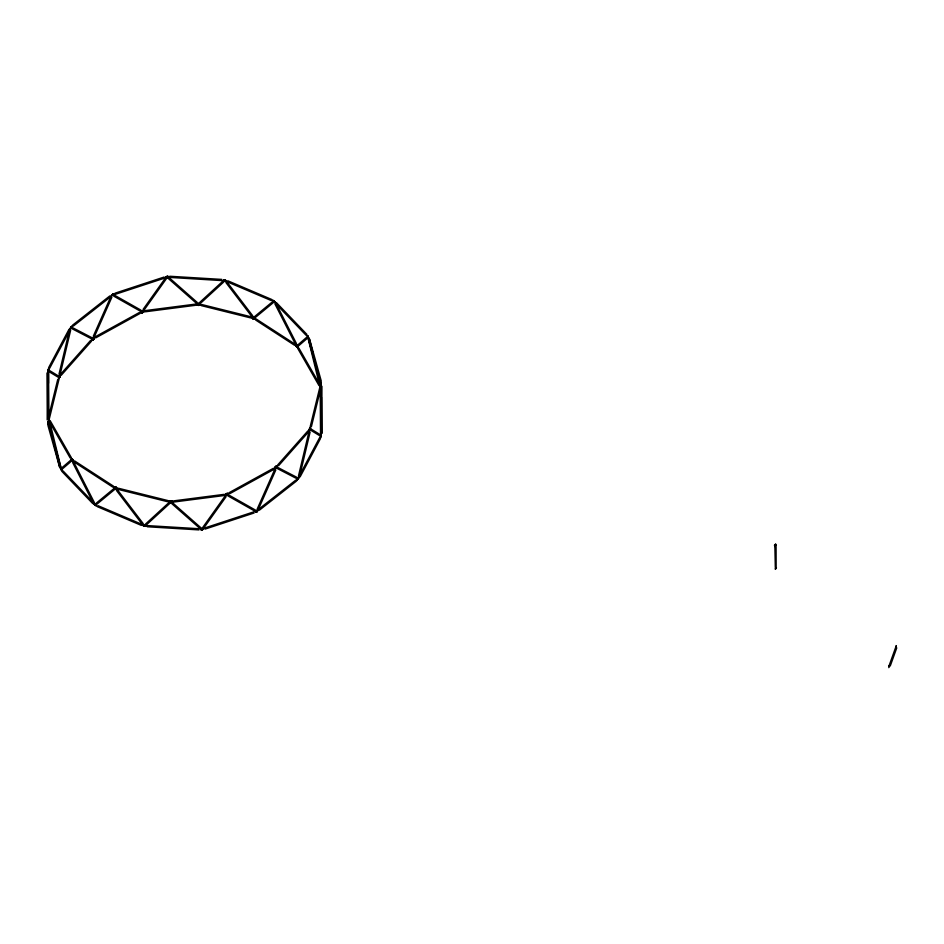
<?xml version="1.0" encoding="UTF-8"?>
<svg xmlns="http://www.w3.org/2000/svg" width="944" height="944" viewBox="0 0 944 944"><rect width="100%" height="100%" fill="white"/><g stroke="black" fill="none" stroke-linecap="round" stroke-linejoin="round"><path stroke-width="1.42" d="M48.628 417.59C49.241 421.933 48.191 417.637 48.451 417.685C50.374 424.092 47.259 411.065 48.864 420.151M320.252 387.134L320.205 385.848L310.187 426.688M896.222 647.832L896.222 645.59L896.116 646.864M47.2 419.915L47.33 372.927M48.179 422.818L48.144 423.714L47.825 421.508L48.38 424.045M48.474 383.264L48.498 372.986M320.63 433.19L320.748 389.14M321.798 433.249L321.928 386.261M225.675 495.258A1.333 0.897 -22.9 0 1 226.1 495.199L228.283 494.444A1.381 0.956 -27.7 0 1 227.917 494.113L227.811 493.771A1.322 0.897 -22.9 0 0 226.336 493.677L225.498 495.411A1.381 0.932 -22.9 0 1 226.135 495.281L226.159 495.199A1.322 0.92 -27.7 0 1 225.828 494.278L227.988 493.334M227.61 494.821L225.439 495.364A1.381 0.968 -22.3 0 0 225.616 494.786L225.581 494.491A1.333 0.932 -22.3 0 0 225.415 494.231A1.333 0.932 -22.3 0 1 225.616 494.562L225.651 494.868A1.333 0.932 -22.3 0 1 225.545 495.199M296.227 345.905L296.227 345.209A1.333 0.614 61.4 0 1 296.215 345.563L296.109 345.893A1.381 0.637 61.4 0 1 295.909 346.212L297.49 347.38L296.994 345.244L296.286 346.283L297.69 347.888M896.116 646.711L896.234 647.277M49.076 419.455L48.923 420.316L48.474 417.567L48.923 418.428M71.697 327.214L70.127 329.008L71.473 326.553L70.883 328.5L71.543 327.403M71.52 326.577C68.239 332.595 73.054 322.801 70.883 328.5L70.505 327.662M298.752 477.912L297.384 479.764M299.095 477.227L297.808 478.856L298.918 477.239M320.24 387.595L320.217 385.836M320.099 386.32L320.453 386.379M320.217 386.19L320.5 388.633M196.942 304.027L199.302 304.051A1.322 0.932 5.5 0 1 199.408 305.006L197.072 305.195A1.333 0.944 5.5 0 0 197.296 304.759L197.272 304.381A1.333 0.944 5.5 0 0 196.954 304.027A1.381 0.944 6.3 0 0 197.626 303.944L198.004 303.803A1.381 0.944 6.3 0 0 198.37 303.449L199.585 304.829A1.381 0.968 11 0 0 199.88 305.349L197.579 304.9A1.322 0.932 11 0 1 197.626 303.909L198.004 303.72M71.036 327.674L70.611 328.536M59.897 376.514L58.965 378.697L59.614 376.267M310.269 427.608L309.549 430.004M320.771 382.237L321.231 385.223L320.925 382.32M59.767 375.688C58.351 376.172 59.283 380.125 58.776 376.857M111.616 295.472C119.357 291.448 106.542 298.351 113.28 294.717M257.641 510.645L256.638 510.421L255.423 512.226M111.817 295.673L113.504 294.292L111.392 295.26M58.941 379.488L48.946 420.351L48.427 417.767M143.252 525.301L145.777 525.619L145.234 526.256L143.11 525.796L143.995 525.006M321.338 383.996L320.925 383.394L321.113 385.235L321.22 382.91M145.836 526.315L143.394 525.253M225.392 281.123L225.746 280.628M167.914 276.45L165.707 276.922L167.914 276.45L168.138 277.111M202.181 529.726L203.373 528.664L200.942 529.124M203.161 528.793C203.503 529.077 201.579 530.257 200.718 529.112M320.748 382.957L321.255 383.453M320.984 383.972L320.877 383.665M321.078 382.91L321.019 383.795L320.842 382.013M59.094 378.178C59.614 370.803 57.69 382.249 59.389 375.936M114.484 486.903A1.333 0.814 41.5 0 1 114.59 487.257L114.578 487.352A1.322 0.802 37 0 1 115.9 487.222L115.711 487.234M309.632 430.145L309.372 429.85A1.381 0.59 -76.4 0 0 309.136 429.614C310.741 430.724 310.906 427.986 309.632 428.411M48.758 418.817L48.581 419.16M309.998 428.139L309.538 430.665M309.809 428.198C309.549 429.142 308.959 431.585 310.198 429.508M47.849 371.96L48.604 368.809L48.168 371.157L58.103 377.152M320.441 437.237L321.196 434.641M73.03 460.271L72.924 460.613A1.381 0.637 61.4 0 0 73.066 461.203C73.774 459.138 69.797 458.489 72.405 459.091M168.469 277.123L168.079 276.533L167.23 277.784L166.132 277.253M203.09 529.254L201.886 528.51A1.381 0.614 -6.7 0 1 201.497 528.793L201.343 528.864M296.333 345.976C296.463 348.194 299.531 347.439 296.062 344.973A1.381 0.637 61.4 0 1 296.121 345.61L296.581 345.327M70.741 327.285C72.405 326.164 71.39 326.907 70.493 328.524M225.887 494.16L225.887 494.101A1.322 0.92 -27.7 0 0 226.159 495.199L226.501 495.317A1.381 0.932 -22.9 0 1 226.973 495.576A1.381 0.932 -25.7 0 1 227.339 495.045L227.61 494.715A1.322 0.932 -22.3 0 0 227.469 493.606L225.286 494.113M95.969 505.559L94.27 504.509L94.943 504.096M274.114 302.163L274.834 301.691L273.17 300.617L275.223 302.505L273.382 301.065M59.661 376.621L59.059 378.072M255.376 511.613L256.497 511.872L257.57 510.562M95.828 504.957L96.087 505.524L95.226 504.273M273.04 300.652L273.359 300.688M72.794 460.519L72.9 460.377A1.381 0.637 61.4 0 1 73.125 460.011L71.555 458.878L73.125 460.047M254.809 319.391L252.815 318.565A1.322 0.814 41.5 0 1 252.874 317.408L254.856 318.222L253.676 319.096M321.184 382.733L321.019 384.786M201.851 529.773L200.506 529.029A1.381 0.614 -6.7 0 0 201.143 528.935L203.373 528.569A1.381 0.614 -9.1 0 1 202.7 528.723L202.323 528.581A1.381 0.614 -9.1 0 1 201.898 528.498L201.001 529.171M320.205 386.45L320.429 386.367M165.814 276.875L166.05 277.029A1.322 0.59 -6.7 0 1 167.442 276.498L168.646 277.253L166.793 277.489A1.428 0.637 -9.1 0 1 167.277 277.689A1.428 0.637 -6.7 0 1 167.643 277.371M201.225 529.678L203.444 529.36L203.255 528.675M224.283 279.849C221.734 280.238 227.775 280.297 225.557 281.123M72.818 459.881L72.747 460.684L71.532 458.241M320.748 436.871L321.172 434.193L320.382 437.438M47.849 422.9L48.144 423.667L48.238 421.767M321.231 434.806L320.925 435.986L320.948 435.113L311.024 429.024M223.893 279.872L225.274 281.041M321.019 435.219L320.653 436.942L321.137 435.243M58.847 376.479L58.74 377.022M320.818 435.904L320.771 436.742L320.877 435.644M888.717 666.452L889.543 665.437L889.449 666.488M48.215 370.945L48.522 369.257M48.533 369.611L48.132 370.508L48.628 368.703L47.932 371.57L48.073 370.638M320.594 436.6L320.913 435.715M321.22 434.5L320.712 436.954L320.901 436.222M166.097 276.899L168.209 276.734M252.201 318.376A1.428 0.909 36.6 0 0 252.473 318.022L252.532 317.668A1.428 0.909 36.6 0 0 252.26 317.16A1.428 0.873 37 0 0 252.862 317.326M197.001 303.885L198.205 305.349A1.322 0.909 6.3 0 0 199.585 304.829L199.668 304.511M169.306 501.948A1.333 0.932 11 0 0 169.46 501.665L169.495 501.288A1.333 0.932 11 0 0 169.354 501.063M275.176 468.354A1.333 0.826 -52.6 0 0 275.2 468L275.282 467.551M47.861 421.449L48.321 423.832M142.249 312.676L140.868 311.65A1.428 0.968 -25.7 0 0 141.435 311.426L143.724 310.883A1.333 0.932 -22.3 0 0 143.512 311.39L143.547 311.685A1.322 0.897 -25.7 0 1 142.249 312.676L142.367 312.594M226.336 493.677L226.513 493.712A1.322 0.897 -22.9 0 1 227.728 493.806L226.938 495.576L225.663 494.526A1.322 0.897 -25.7 0 1 226.879 493.5L228.259 494.526A1.381 0.932 -25.7 0 0 227.657 494.774L225.404 495.293M320.866 383.984L321.29 384.361M297.596 479.446L298.988 477.157M47.955 371.098L48.156 370.237M320.594 436.93L321.102 434.476M48.345 370.131L48.002 370.886M141.836 311.201L141.529 311.461A1.428 0.968 -25.7 0 1 140.857 311.78A1.333 0.92 -27.7 0 1 141.246 312.122L141.317 312.405A1.322 0.897 -22.9 0 0 142.792 312.499L142.627 312.464A1.322 0.897 -22.9 0 1 141.388 312.322M48.179 370.402L48.061 370.909M71.862 326.978L71.874 326.14L70.481 327.969M115.439 488.933A1.381 0.826 39.4 0 0 115.18 488.579L114.861 488.178A1.322 0.838 36.6 0 1 114.92 487.01L116.926 487.8M254.266 317.998L254.373 318.081A1.322 0.838 36.6 0 1 254.349 319.037L254.207 319.166A1.322 0.838 36.6 0 0 254.266 317.998L252.26 317.219M223.645 280.132L225.651 280.439M95.934 505.595L94.612 504.037M273.194 300.971L272.745 300.416M273.229 300.806L274.527 302.139M256.261 511.967C259.517 508.191 256.072 514.61 255.73 511.223M59 374.202L69.526 329.834M60.133 374.532L70.658 330.152M298.469 476.024L308.995 431.644M299.602 476.342L310.128 431.974M49.171 414.499L57.785 379.287M311.343 426.889L321.338 386.037M169.59 501.299L169.542 501.347A1.322 0.909 6.3 0 1 170.923 500.827L172.127 502.291A1.381 0.944 6.3 0 0 171.489 502.314L171.289 502.385M59.673 377.222L59.13 378.037M273.17 300.617L274.551 302.245M92.724 337.81L92.252 339.84A1.333 0.791 -57.3 0 1 92.229 340.206M91.993 339.356A1.333 0.791 -57.3 0 1 92.17 339.557L92.217 339.769A1.381 0.814 -57.3 0 1 92.087 340.359L93.739 338.884A1.322 0.779 -57.3 0 0 93.48 337.928L93.185 337.999A1.333 0.779 -52.8 0 1 92.807 337.869L92.087 339.51A1.333 0.791 -57.3 0 0 91.91 339.309M94.011 337.61L92.217 338.825A1.322 0.779 -52.8 0 0 93.468 339.545L93.916 337.551A1.428 0.885 -52.6 0 0 93.834 338.082L93.952 338.33A1.333 0.826 -52.6 0 0 94.117 338.613M276.911 465.97A1.333 0.791 -57.3 0 0 276.887 466.336L276.415 468.366L275.223 467.646A1.381 0.85 -52.6 0 0 274.881 467.504L276.686 466.265M166.946 276.45L165.743 277.501A1.428 0.637 -9.1 0 1 166.451 277.453L165.837 276.981M273.595 300.664L273.135 301.242M116.324 487.788L116.313 487.611A1.322 0.814 41.5 0 1 116.265 488.768L116.301 488.756M48.014 421.767L48.144 423.667M199.337 305.089L199.326 305.172A1.322 0.932 5.5 0 0 199.196 304.003L199.208 303.921M169.826 502.173A1.322 0.932 5.5 0 1 169.719 501.17L172.056 500.981A1.428 1.015 5.5 0 0 171.82 501.382L171.832 501.653A1.428 1.015 5.5 0 0 172.186 502.149L169.92 502.255A1.381 0.944 9.1 0 0 169.224 502.137L170.345 500.792A1.322 0.909 9.1 0 1 171.773 501.465L171.867 501.795A1.381 0.979 5.5 0 0 172.174 502.232M276.911 467.197L275.117 468.566L275.66 466.631A1.322 0.779 -52.8 0 1 276.863 466.36L277.04 466.666A1.333 0.791 -57.3 0 0 277.135 466.82M253.771 319.178A1.322 0.791 39.4 0 1 252.555 318.069L253.629 317.09M274.138 301.997L273.559 301.419L275.034 302.257M143.405 311.721L142.096 310.623M166.474 277.56A1.428 0.637 -9.1 0 0 165.778 277.619L166.805 276.474M202.323 529.702L202.311 529.596A1.322 0.59 -9.1 0 1 200.86 529.431L201.91 528.392L203.302 529.195M225.699 494.597L225.722 494.455A1.322 0.897 -25.7 0 1 226.784 493.618M59.602 377.494L59.637 375.417L59.094 376.019M889.165 665.508L895.632 647.513M890.286 665.862L896.753 647.867M775.461 568.937C776.405 567.91 773.844 570.046 776.039 568.135M775.685 568.713L776.44 567.745M255.694 511.542L256.036 510.999M48.545 417.637L48.864 419.667M94.742 504.91L94.353 504.19M201.709 529.785L201.697 529.678A1.322 0.59 -6.7 0 0 203.078 529.147M94.459 504.592L94.884 503.895M71.473 327.261L70.139 329.019L71.024 327.096M298.552 478.643L297.159 479.965L298.292 477.711M93.291 336.265L110.837 296.676M94.329 336.807L111.876 297.23M257.252 508.946L274.798 469.369M258.29 509.5L275.837 469.911M59.366 375.96L58.823 377.871M310.269 427.502L309.361 429.272M309.703 430.405L310.187 427.927M197.662 305.065L197.638 305.077A1.322 0.932 11 0 1 197.697 303.921L199.951 304.11A1.381 0.968 11 0 0 199.656 304.57L199.609 304.759M255.458 511.99L257.665 510.374M145.529 526.103L145.813 526.422M61.572 470.324L60.381 467.941L61.926 470.808M307.355 335.651C311.603 343.592 305.16 331.615 308.358 337.244M308.417 337.362L307.496 335.84L308.688 338.377L307.956 336.477L308.181 337.551M59.507 377.647L59.743 375.441A1.381 0.59 -76.4 0 0 59.779 376.042L59.861 376.349A1.381 0.59 -76.4 0 0 60.097 376.585L58.953 378.367M143.476 311.26A1.428 1.003 -22.3 0 1 143.689 310.741A1.381 0.932 -22.9 0 1 143.016 310.977L142.933 310.93A1.322 0.92 -27.7 0 1 143.276 312.086L143.299 311.898A1.322 0.92 -27.7 0 0 143.051 310.989L140.845 311.732M71.921 326.294L70.529 327.863M298.068 478.018L297.69 478.632M225.935 280.439L225.545 281.041L223.598 280.262M143.276 312.086L141.187 312.924A1.333 0.92 -27.7 0 0 141.317 312.405L142.19 310.6A1.381 0.932 -22.9 0 0 142.627 310.93L143.028 310.977M142.792 312.499L143.641 310.765M48.592 367.735L69.042 329.279M49.595 368.349L70.033 329.904M299.779 474.997L319.532 437.827M300.098 476.897L320.535 438.441M168.209 276.875L167.631 277.489M310.647 428.564L310.08 428.01L309.042 429.591M257.535 510.999L256.52 510.444M276.663 467.516L276.557 467.693A1.428 0.826 -55.1 0 0 276.356 468.283A1.381 0.791 -55.1 0 1 276.639 467.752L276.863 467.41M113.339 294.634L112.843 295.425M309.219 429.732L310.021 428.045M309.337 430.712L310.446 429.142M252.473 317.29A1.333 0.814 37 0 0 252.862 317.385L252.933 317.337M774.576 545.313L774.611 545.16A1.322 0.614 -48.5 0 1 775.685 544.322L775.767 544.251A1.322 0.614 -48.5 0 0 774.493 545.243L774.859 546.493A1.381 0.637 -48.5 0 1 775.284 545.962L775.579 545.715A1.381 0.637 -48.5 0 1 776.098 545.455M112.383 294.434L111.722 295.602M111.333 296.05L112.572 294.445L112.076 294.788M113.469 294.268L112.702 295.425M256.992 510.551L255.635 511.884L256.626 511.813M257.795 510.126L256.874 511.672L255.293 511.459L257.134 510.527M73.16 461.156L71.744 459.87A1.322 0.614 61.4 0 1 71.791 458.713L72.133 460.932A1.381 0.59 61.4 0 1 72.393 460.814L72.983 461.038M143.087 309.408L165.389 278.102M144.007 310.151L166.297 278.846M202.83 527.33L225.12 496.025M203.739 528.074L226.041 496.768M61.608 470.112L60.994 468.731M308.334 337.61L308.228 337.126M298.387 478.891L298.115 479.056M91.828 339.344A1.428 0.826 -55.1 0 0 92.323 338.872L92.382 338.601M257.688 510.185L256.237 510.964M253.027 317.396L253.24 317.302A1.333 0.814 37 0 0 253.499 317.172L254.609 318.553A1.333 0.814 41.5 0 1 254.679 318.388M71.508 458.937L72.228 460.884M256.685 511.66L257.417 511.011M225.817 280.592L224.825 281.277M143.311 525.584L144.302 524.899L143.429 525.619M254.479 318.93L254.561 318.824A1.333 0.814 41.5 0 0 254.703 319.202M308.051 336.807L307.709 336.453M172.044 501.04A1.381 0.979 5.5 0 0 171.82 501.488L171.702 501.417M60.581 468.082C64.334 475.941 59.437 464.33 60.829 469.062M255.883 511.318L257.37 510.338M198.641 305.337L199.904 304.039A1.428 0.979 9.1 0 1 199.219 303.933L198.889 303.767A1.428 0.979 9.1 0 1 198.405 303.319M61.643 469.947L60.487 467.894M165.908 277.347L167.997 277.241A1.428 0.637 -6.7 0 1 168.705 277.111M775.862 568.559L776.287 568.335M888.823 667.644L889.331 666.287M197.084 305.113A1.381 0.979 5.5 0 0 197.308 304.676L198.488 303.354M171.773 501.535L170.64 502.822A1.381 0.944 9.1 0 0 170.274 502.42L170.085 502.232M60.239 374.65L90.6 340.406M61.148 375.382L91.521 341.15M277.619 465.026L307.98 430.794M278.527 465.758L308.889 431.526M144.22 524.876L145.27 526.268M144.349 526.138L145.175 526.292M776.145 568.394L776.074 546.635M168.244 276.639L167.206 277.678A1.428 0.637 -9.1 0 0 166.852 277.595L166.439 277.56M202.311 529.596L203.349 528.557A1.428 0.637 -9.1 0 1 202.665 528.616L202.5 528.605M298.033 479.328L297.289 479.115M224.141 280.663L224.637 281.1L224.035 280.533M199.503 302.611L223.079 281.005M200.27 303.496L223.834 281.902M145.293 524.274L168.858 502.68M146.06 525.171L169.625 503.565M202.936 529.301L200.529 529.631M115.074 488.343L114.92 488.213A1.381 0.826 39.4 0 0 114.283 487.977L115.357 486.998A1.322 0.791 39.4 0 1 116.572 488.107L115.498 489.086L114.578 487.352A1.428 0.873 41.5 0 0 114.33 486.726L116.254 487.67M143.37 525.36L145.754 525.725L144.739 526.327L145.73 525.584M112.017 294.705L113.823 293.973M309.679 430.287L310.364 428.375M61.018 468.554L70.989 459.964M61.82 469.416L71.791 460.825M297.348 345.351L307.307 336.76M298.151 346.212L308.11 337.622M93.857 338.129A1.333 0.826 -52.6 0 1 93.881 337.763A1.333 0.779 -52.8 0 1 93.48 337.928L91.792 339.25L93.019 339.911A1.322 0.755 -55.1 0 0 93.916 338.53L93.881 338.271M92.17 340.418L93.786 339.073A1.322 0.779 -57.3 0 0 93.48 337.952L93.102 337.94M275.872 468.248L277.265 466.879A1.428 0.826 -55.1 0 0 276.816 467.304L276.911 467.351A1.322 0.814 -52.6 0 0 276.604 466.23L274.81 467.445M276.911 466.407L276.958 466.619A1.381 0.814 -57.3 0 0 277.347 466.926L275.731 468.271A1.381 0.814 -52.8 0 0 275.211 468.625L275.837 466.596A1.322 0.779 -52.8 0 1 276.863 466.371L276.934 466.419A1.333 0.791 -57.3 0 1 276.981 466.017M254.443 316.712L272.792 301.537M255.104 317.68L273.453 302.517M95.674 503.659L114.023 488.496M96.335 504.639L114.684 489.464M72.535 325.208L109.799 295.944M73.278 326.117L110.554 296.853M258.573 509.323L295.85 480.059M259.329 510.232L296.605 480.968M92.441 339.911L94.317 338.731M72.889 460.33L72.145 460.719M297.431 347.416L297.336 347.463A1.322 0.614 61.4 0 0 297.395 346.306L297.478 346.259A1.322 0.614 61.4 0 1 297.49 347.38L297.832 346.755L296.487 345.374A1.381 0.59 61.4 0 1 296.109 344.938L296.9 347.121M48.297 424.163L48.238 422.074M93.078 339.805L93.019 339.911A1.322 0.755 -55.1 0 0 93.81 338.601L92.689 337.834M254.266 319.107L252.201 318.376M320.217 387.925L320.099 385.86M71.65 458.796L71.732 458.749A1.322 0.614 61.4 0 0 71.602 459.787L71.968 460.212M308.487 337.858L307.307 335.816M71.414 459.268L72.9 460.967M72.299 460.802L71.272 459.339M296.923 345.315L297.525 347.298M225.935 280.51L223.858 279.979L224.047 280.769M95.073 336.89L139.441 312.464M95.639 337.928L139.995 313.491M229.132 492.685L273.5 468.248M229.699 493.712L274.055 469.286M320.807 383.229L321.078 385.022M320.653 386.544L320.618 388.621M272.958 301.053L274.857 302.269M112.82 294.339L112.985 294.186M141.152 312.842L143.24 312.016M114.802 488.249L116.867 488.957A1.381 0.885 36.6 0 1 116.596 488.496L116.643 488.284A1.381 0.885 36.6 0 1 116.761 487.942L114.779 487.139A1.322 0.838 36.6 0 0 114.731 488.131L114.849 488.237M115.015 293.195L164.126 277.052M115.369 294.304L164.48 278.161M204.647 528.015L253.759 511.872M205.001 529.124L254.113 512.981M93.48 337.928L93.326 337.976A1.333 0.779 -52.8 0 0 93.751 337.681M113.044 294.268L113.835 294.717M141.553 312.464L143.854 312.063M225.309 494.196L227.457 493.594M321.043 382.497L320.877 384.243M115.534 489.098A1.381 0.838 37 0 1 115.888 488.874L116.265 488.791A1.333 0.814 37 0 1 116.655 488.886M145.152 310.611L195.467 304.121M145.305 311.78L195.62 305.29M173.507 500.886L223.822 494.396M223.976 495.565L173.307 502.09M275.801 468.2L276.026 468.236A1.381 0.814 -52.8 0 1 276.332 468.283M143.7 525.147L145.4 525.95M297.738 346.802L295.968 345.02L296.817 347.014M166.356 276.698L168.598 276.545M61.136 469.015L60.853 468.448L61.289 469.498M224.165 279.861L224.955 281.194M307.815 336.394L307.709 336.654M169.767 276.262L221.899 279.412M253.086 317.326L254.797 318.293M116.041 488.85L116.206 488.862A1.333 0.814 37 0 1 116.596 488.957M170.073 277.442L221.84 280.58M147.288 525.596L199.066 528.734M147.229 526.764L198.995 529.903M275.259 467.705L275.294 467.705A1.322 0.755 -55.1 0 1 276.12 466.265L277.335 466.961M225.746 281.041L223.374 280.451M169.236 500.898L171.478 501.181A1.322 0.932 11 0 1 171.501 502.267L171.407 502.314A1.322 0.932 11 0 0 171.478 501.134L171.56 501.276M169.177 502.066L171.124 502.456A1.381 0.944 6.3 0 0 170.746 502.822L169.542 501.347M224.542 279.884L226.182 281.241M143.417 525.029L145.128 525.548M273.677 300.77L274.315 301.348M142.804 310.895L142.627 310.859A1.333 0.897 -22.9 0 1 142.343 310.788M145.588 525.666L144.727 525.23M226.253 281.111L223.622 280.639M143.122 525.135L144.869 525.43M201.485 304.464L251.01 316.783M201.214 305.608L250.726 317.927M118.401 488.249L167.926 500.568M118.118 489.393L167.643 501.712M48.144 422.228L48.238 423.962M224.778 280.038L225.191 280.215M144.066 526.02L142.945 524.935M170.073 502.314L169.896 502.161A1.333 0.909 9.1 0 0 169.472 502.066M227.693 280.746L271.825 299.519M227.197 281.819L271.329 300.581M97.798 505.595L141.93 524.357M97.303 506.657L141.447 525.43M114.389 486.715L116.313 487.611M114.271 487.954L116.265 488.768M202.83 528.876L200.47 528.947L201.697 529.678M253.417 318.942L252.331 317.125L253.971 317.609M253.393 318.978L253.287 318.883A1.322 0.802 37 0 0 254.526 318.86A1.333 0.814 41.5 0 0 254.644 319.273M94.27 503.907L96.217 505.111L94.624 504.627M72.169 327.474L91.981 337.728M71.532 328.465L91.344 338.719M277.784 467.457L297.596 477.711M277.147 468.448L296.959 478.702M199.042 303.944L198.877 303.85A1.381 0.944 9.1 0 1 198.547 303.579M275.648 468.224A1.322 0.779 -57.3 0 1 275.353 467.103L277.04 465.817L275.388 467.292A1.322 0.779 -57.3 0 0 275.613 468.212L275.731 468.271A1.333 0.779 -52.8 0 0 275.306 468.436M114.2 295.035L140.951 310.151M113.693 296.097L140.432 311.213M228.696 494.963L255.435 510.079M228.177 496.025L254.927 511.141M274.787 302.351L274.244 301.207M141.517 311.355L141.541 311.378A1.322 0.932 -22.3 0 0 141.671 312.606L141.647 312.535M255.966 318.848L295.283 344.348M310.47 430.063L320.358 436.093M48.769 370.083L58.658 376.113M95.497 505.359L94.152 504.013M255.612 319.992L294.646 345.327M74.493 460.849L113.516 486.184M73.856 461.828L112.879 487.163M143.429 311.579L143.464 311.65A1.333 0.932 -22.3 0 0 143.712 311.945M95.285 505.217L93.987 503.589L95.639 504.875M93.963 503.766L95.509 504.816M72.228 458.926L71.52 459.516M92.217 339.769L92.276 339.816A1.322 0.779 -52.8 0 0 93.326 339.616M273.347 301.396L274.055 302.092M169.165 277.701L197.308 302.493M168.315 278.504L196.458 303.307M172.669 502.869L200.812 527.672M171.82 503.683L199.963 528.475M169.826 502.125L169.944 502.232A1.322 0.932 5.5 0 1 169.802 501.004L169.814 501.028M274.279 301.16L272.745 300.251L274.515 301.573M227.811 493.901L227.811 493.901A1.322 0.897 -22.9 0 0 226.513 493.712M276.344 302.564L306.93 334.436M275.53 303.413L306.116 335.285M63.012 470.891L93.598 502.763M62.198 471.74L92.783 503.612M96.323 505.689L94.695 504.698L96.194 505.701M166.781 276.533L166.817 276.58A1.322 0.59 -9.1 0 1 168.268 276.745M226.82 281.808L252.721 315.792M225.852 282.457L251.741 316.441M117.386 489.735L143.287 523.719M116.419 490.384L142.308 524.368M60.888 468.908L61.124 469.475M197.426 304.759L197.355 304.711A1.322 0.909 9.1 0 0 198.783 305.384L198.818 305.349M298.906 348.124L320.004 384.975M297.926 348.761L319.025 385.612M50.103 420.564L71.213 457.415M49.123 421.201L70.222 458.052M60.475 468.118L61.112 469.581M115.9 487.222L116.796 489.051M60.817 468.908L60.817 468.602M275.919 303.295L296.499 343.663M274.857 303.767L295.425 344.135M73.703 462.041L94.282 502.409M72.641 462.513L93.208 502.881M297.089 345.799L297.49 346.413M276.179 466.277L276.085 466.407A1.322 0.755 -55.1 0 0 275.318 467.575M275.176 467.846L275.129 467.717A1.333 0.826 -52.6 0 0 274.94 467.504M48.12 423.467L48.026 423.042M59.578 376.172L58.976 376.137M72.499 459.185L73.125 461.191M309.514 338.92L321.231 380.928M308.405 339.297L320.122 381.293M49.005 424.883L52.911 438.877M55.259 447.279L60.723 466.879M47.896 425.248L59.614 467.256M309.502 339.203L313.349 354.85M314.045 357.693L320.689 384.727M308.358 339.427L319.544 384.951M49.595 421.225L60.782 466.749M48.439 421.449L59.625 466.973M775.708 544.228L776.062 545.479M774.894 546.588L775.319 567.556M321.432 397.153L321.774 433.461M320.193 389.919L320.606 433.473M48.533 372.703L48.935 416.257M47.365 372.715L47.766 416.269M275.943 468.177A1.333 0.779 -52.8 0 1 276.226 468.236M253.44 317.255A1.333 0.814 37 0 1 253.181 317.373M114.448 487.788A1.333 0.814 41.5 0 0 114.578 487.552L115.593 489.027A1.333 0.814 37 0 1 115.947 488.803M309.361 430.145A1.428 0.614 -76.4 0 1 309.361 430.771M202.276 528.581A1.428 0.637 -9.1 0 1 201.839 528.392M92.772 337.893A1.428 0.826 -55.1 0 1 92.559 338.507M141.812 311.225A1.428 0.968 -25.7 0 0 142.131 310.706L143.464 311.65A1.333 0.932 -22.3 0 0 143.689 311.874M169.472 501.583A1.381 0.968 11 0 1 169.188 501.984M169.247 500.792A1.381 0.968 11 0 1 169.495 501.264M199.892 304.121A1.381 0.944 9.1 0 1 199.231 304.015M170.262 502.338A1.333 0.909 9.1 0 1 170.652 502.727M227.846 493.83A1.381 0.956 -27.7 0 1 227.976 493.299M254.585 318.187A1.333 0.791 39.4 0 1 254.207 317.963L253.912 317.68A1.333 0.791 39.4 0 1 253.582 317.172M197.095 304.051A1.381 0.979 5.5 0 1 197.272 304.357M199.656 304.593A1.333 0.932 11 0 1 199.809 304.31M254.609 318.506A1.428 0.873 41.5 0 1 254.868 318.163"/></g></svg>
